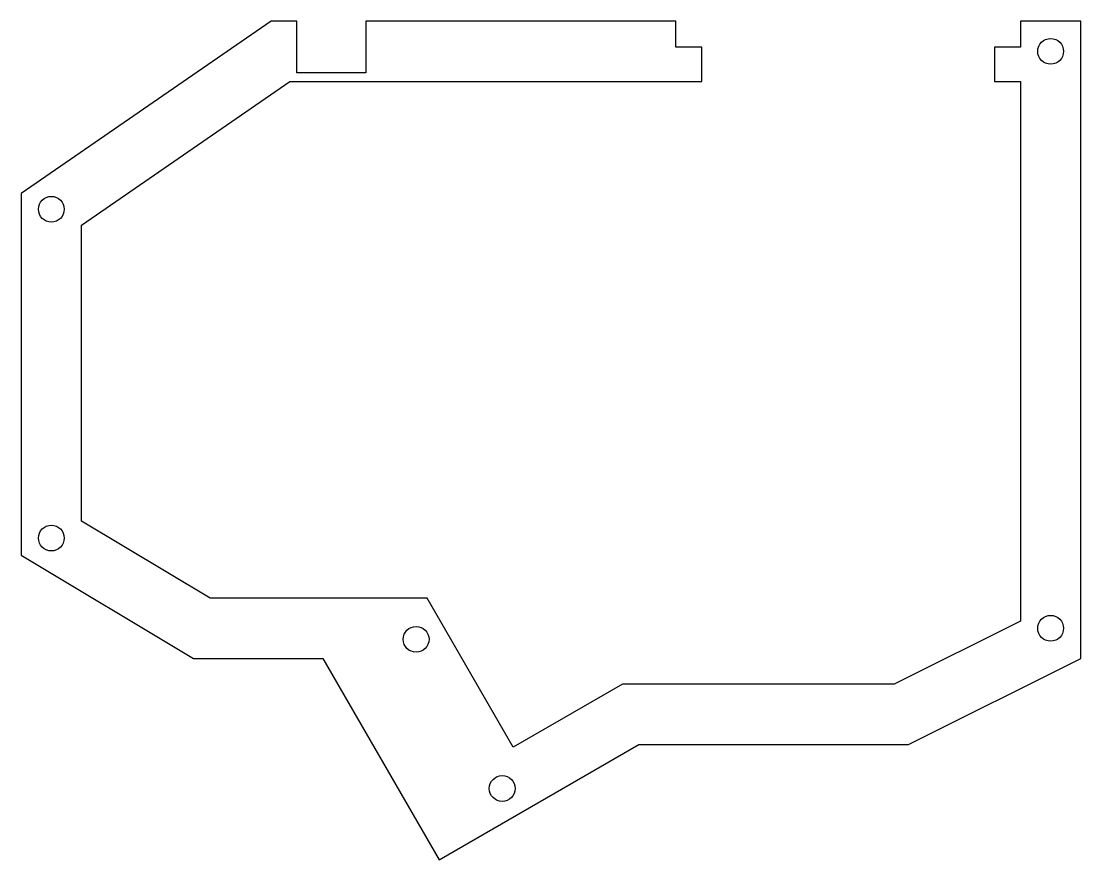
# Model space of a CAD drawing. Header units: millimetres. Extents: x -72 to 51, y -13 to 84.
import ezdxf

# ---------------------------------------------------------------- set-up
doc = ezdxf.new("R2010")
doc.units = ezdxf.units.MM

msp = doc.modelspace()

# ---------------------------------------------------------------- linework, layer by layer
msp.add_lwpolyline([(44.32, 84), (44.32, 81), (41.32, 81), (41.32, 77), (44.32, 77), (44.32, 14.33), (29.67, 7), (-1.88, 7), (-14.56, -0.32), (-24.56, 17), (-49.74, 17), (-64.68, 25.96), (-64.68, 60.32), (-40.5, 77), (7.32, 77), (7.32, 81), (4.32, 81), (4.32, 84), (-31.68, 84), (-31.68, 78), (-39.68, 78), (-39.68, 84), (-42.68, 84), (-71.68, 64), (-71.68, 22), (-51.68, 10), (-36.68, 10), (-23.18, -13.38), (0, 0), (31.32, 0), (51.32, 10), (51.32, 84)], close=True)
for centre in [(47.82, 80.5), (-68.18, 62.16), (-68.18, 23.98), (47.82, 13.5), (-25.84, 12.22), (-15.84, -5.1)]:
    msp.add_circle(centre, 1.5)

doc.saveas('drawing.dxf')
